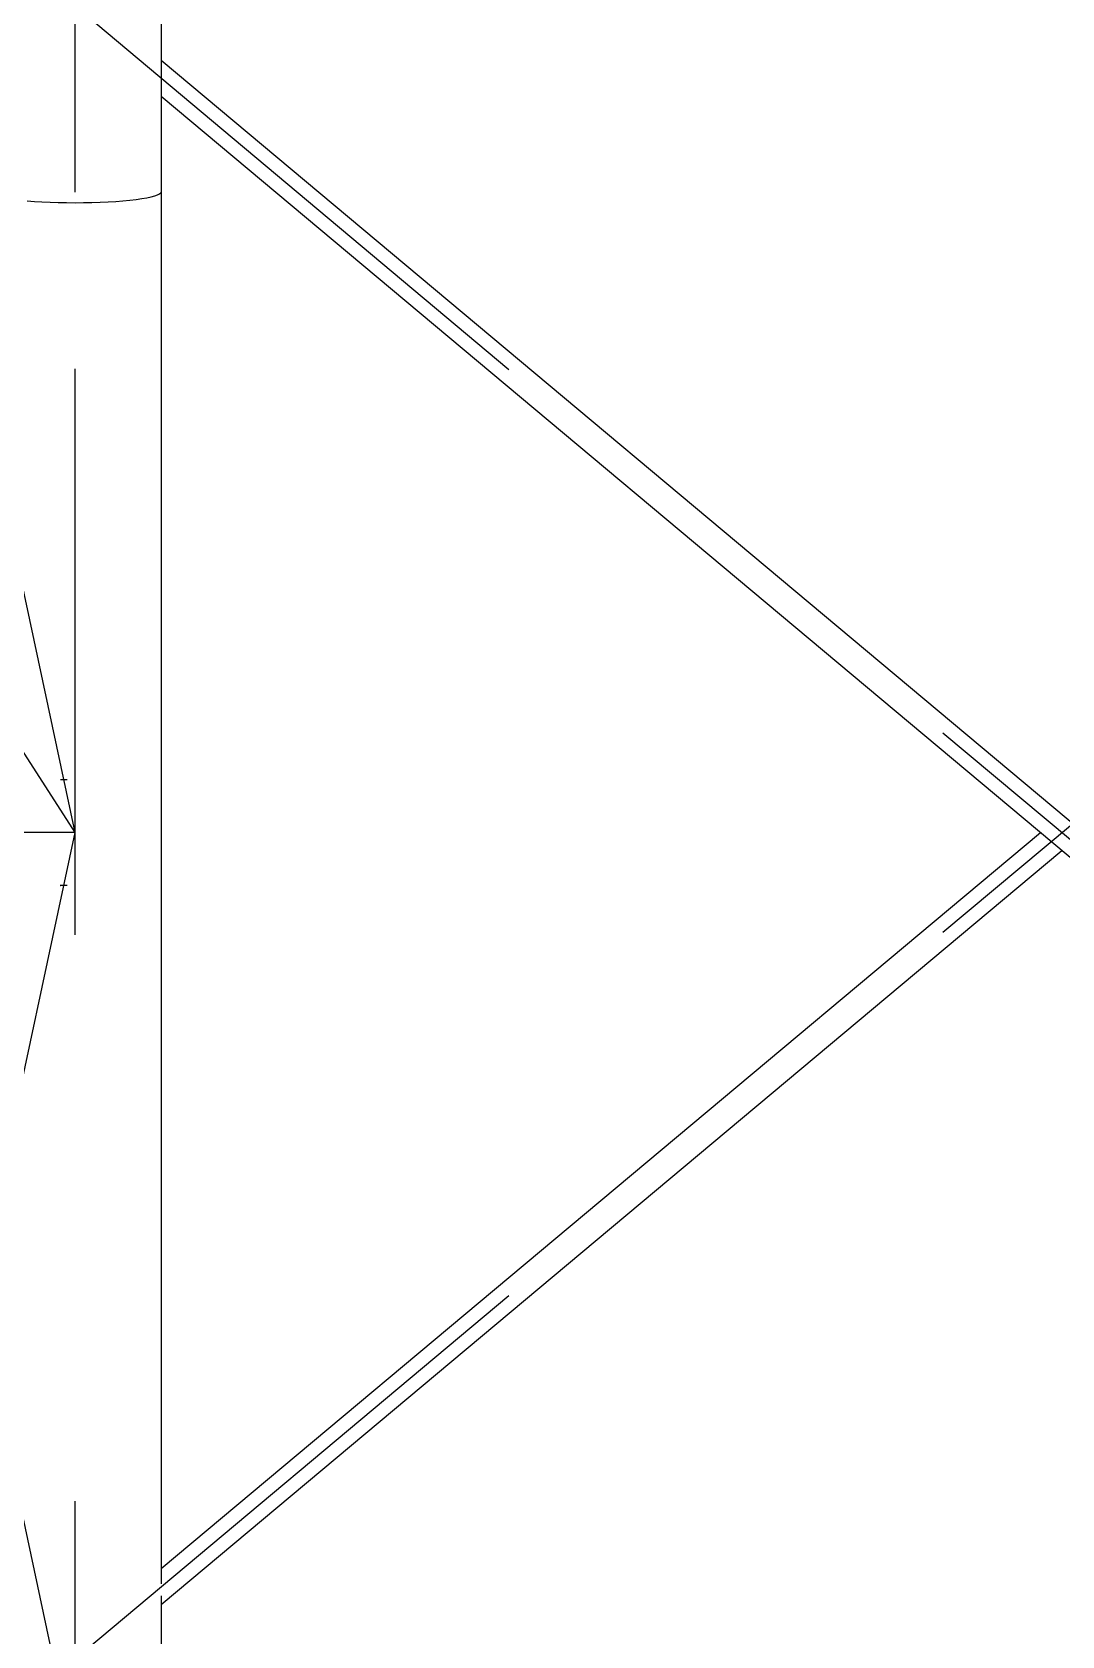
# Model space of a CAD drawing. Header units: millimetres. Extents: x 150209.93 to 150215.05, y 136675.65 to 136679.93.
# Drawn here: x 150213.6069 to 150213.7888, y 136676.8328 to 136677.1162 of the extents above; entities that cross this region are included whole.
import ezdxf

# ---------------------------------------------------------------- set-up
doc = ezdxf.new("R2010")
doc.units = ezdxf.units.MM
doc.header["$LTSCALE"] = 0.25
doc.linetypes.add('CENTER', pattern=[50.8, 31.75, -6.35, 6.35, -6.35])
doc.linetypes.add('XKITLINE00', pattern=[0])

# ---------------------------------------------------------------- blocks, each defined once
blk = doc.blocks.new('çatıı')
at = {"color": 8, "linetype": 'CENTER'}
for p, q in [((23430, 7286.2), (23430, 8951)), ((23430, 6720.3), (22900, 7540.3)), ((23255, 6720.3), (23430, 7540.3)), ((23430, 5990.3), (25173.6, 7450.3)), ((23430, 7450.3), (25173.6, 5990.3)), ((23430, 5629.8), (23430, 7286.2)), ((23430, 6720.3), (23342.5, 7130.3)), ((23423.1, 6766.8), (23417.1, 6766.7)), ((22900, 5900.3), (23430, 6720.3)), ((23430, 6720.3), (22900, 6720.3)), ((23430, 5900.3), (23255, 6720.3)), ((23342.5, 6310.3), (23430, 6720.3)), ((23423, 6673.5), (23417, 6673.4))]:
    blk.add_line(p, q, dxfattribs=at)
at = {"color": 8, "linetype": 'XKITLINE00'}
for p, q in [((23506.2, 8951), (23506.2, 7286.2)), ((23506.2, 7402.4), (25161.8, 6016.1)), ((23506.2, 7370.6), (25130.4, 6010.6)), ((23493.4, 7280.8), (23497.2, 7281.7)), ((23497.2, 7281.7), (23500.4, 7282.5)), ((23500.4, 7282.5), (23502.9, 7283.4)), ((23502.9, 7283.4), (23504.7, 7284.3)), ((23504.7, 7284.3), (23505.8, 7285.3)), ((23504.7, 7284.3), (23505.8, 7285.3)), ((23506.2, 7286.2), (23505.8, 7285.3)), ((23506.2, 7286.2), (23505.8, 7285.3)), ((23506.2, 7286.2), (23506.2, 6056.7)), ((23387.7, 7278.2), (23394.1, 7277.7)), ((23394.1, 7277.7), (23400.8, 7277.3)), ((23400.8, 7277.3), (23407.9, 7276.9)), ((23407.9, 7276.9), (23415.1, 7276.7)), ((23415.1, 7276.7), (23422.5, 7276.6)), ((23422.5, 7276.6), (23430, 7276.5)), ((23430, 7276.5), (23437.5, 7276.6)), ((23437.5, 7276.6), (23444.9, 7276.7)), ((23444.9, 7276.7), (23452.1, 7276.9)), ((23452.1, 7276.9), (23459.2, 7277.3)), ((23459.2, 7277.3), (23465.9, 7277.7)), ((23465.9, 7277.7), (23472.3, 7278.2)), ((23472.3, 7278.2), (23478.3, 7278.7)), ((23478.3, 7278.7), (23483.9, 7279.4)), ((23483.9, 7279.4), (23488.9, 7280.1)), ((23488.9, 7280.1), (23493.4, 7280.8)), ((23506.2, 6070), (24282.8, 6720.3)), ((23506.2, 6038.2), (24301.8, 6704.4)), ((23506.2, 6045.9), (23506.2, 5754.4))]:
    blk.add_line(p, q, dxfattribs=at)
for centre in [(23430, 7286.2), (23430, 7286.2), (23417.1, 6766.7), (23423.1, 6766.8), (23430, 6720.3), (23430, 6720.3), (23430, 6720.3), (23430, 6720.3), (23430, 6720.3), (23417, 6673.4), (23423, 6673.5)]:
    blk.add_circle(centre, 0.05, dxfattribs=at)

msp = doc.modelspace()

# ---------------------------------------------------------------- block references
at = {"xscale": 0.0002000170049888334, "yscale": 0.0002000170049888334, "zscale": 0.0002000170049888334}
msp.add_blockref('çatıı', (150208.92807, 136675.63059), dxfattribs=at)

doc.saveas('drawing.dxf')
